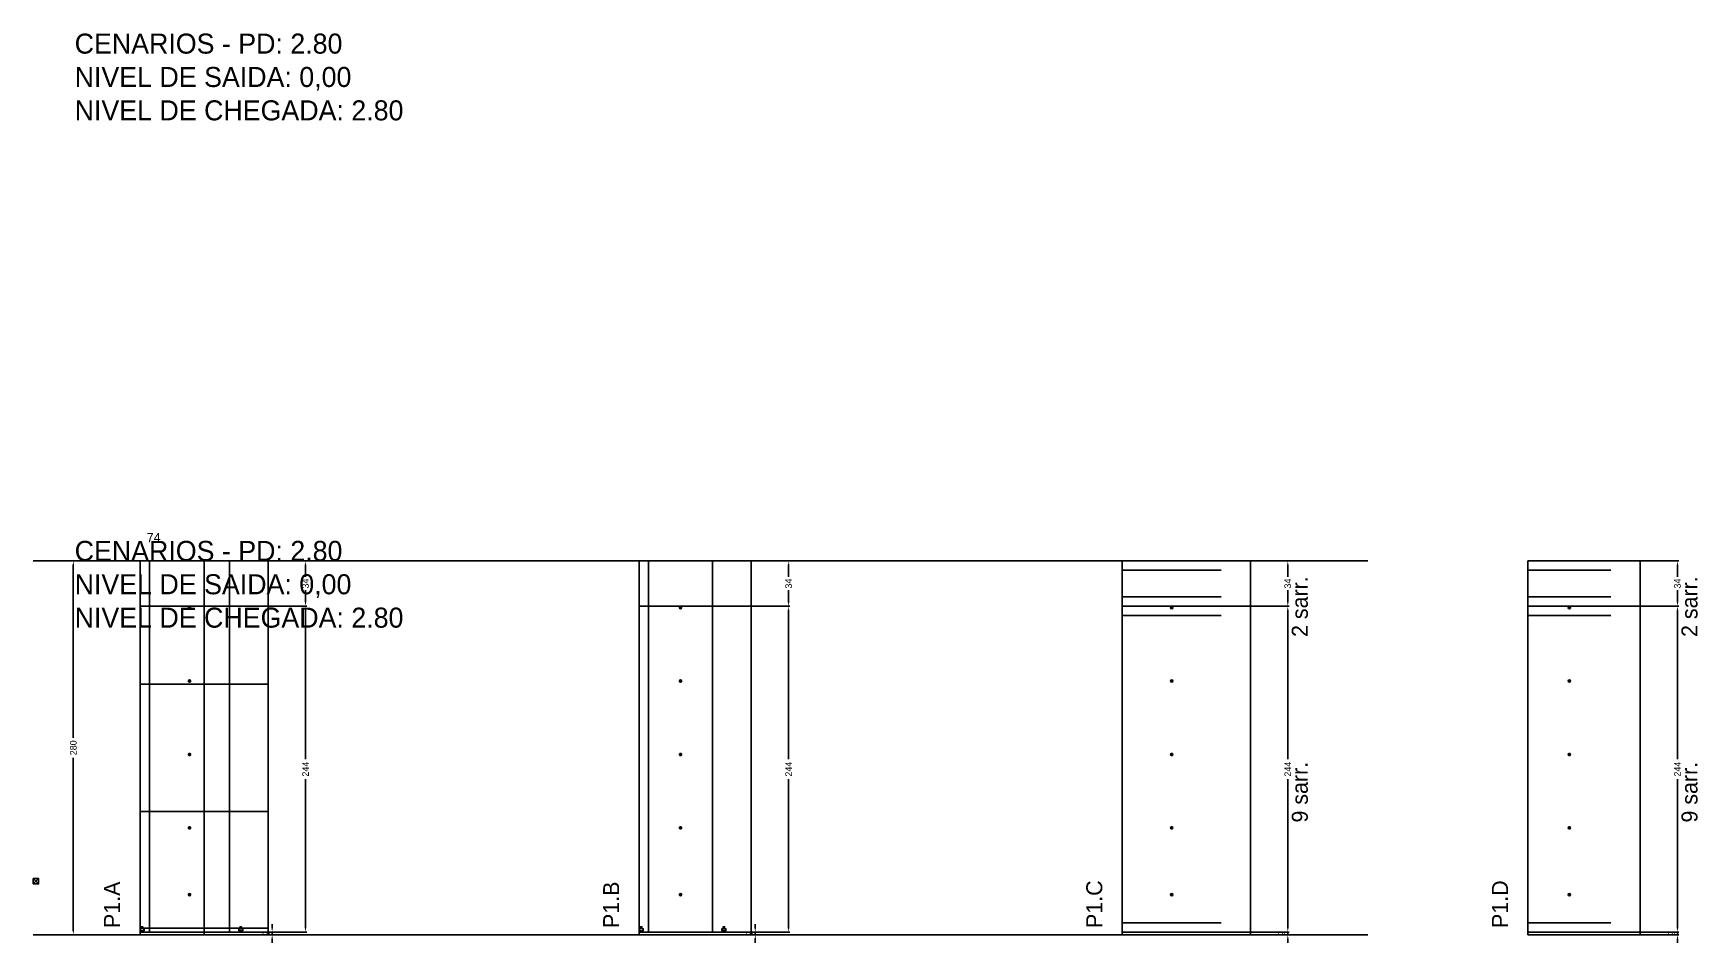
# Model space of a CAD drawing. Header units: centimetres. Extents: x -12000 to 4115, y -10266 to 2668.
# Drawn here: x -7000 to -5753, y -386 to 295 of the extents above; entities that cross this region are included whole.
import ezdxf

# ---------------------------------------------------------------- set-up
doc = ezdxf.new("R2010")
doc.units = ezdxf.units.CM
doc.linetypes.add('DASHED', pattern=[2, -2])
for name, color, linetype in [('COTA', 241, 'Continuous'), ('COTAS FURACAO', 16, 'Continuous'), ('Madeira', 30, 'Continuous'), ('NOMENCLATURA', 7, 'Continuous'), ('Nível', 160, 'Continuous'), ('Painéis', 200, 'Continuous'), ('Perfil Metálico', 150, 'Continuous'), ('SARR_2.2x7', 40, 'Continuous'), ('SARRAFO DE PRESSAO', 200, 'Continuous'), ('texto', 7, 'Continuous')]:
    doc.layers.add(name, color=color, linetype=linetype)
doc.dimstyles.new('PAINEL-NOVA', dxfattribs={"dimtxt": 5, "dimasz": 3, "dimexe": 1, "dimexo": 1, "dimgap": 1, "dimtad": 1, "dimcen": 2.5, "dimazin": 3, "dimtfac": 1, "dimtmove": 0, "dimatfit": 3})

# ---------------------------------------------------------------- blocks, each defined once
blk = doc.blocks.new('_CLOSEDFILLED')
at = {"color": 0, "linetype": 'BYBLOCK'}
blk.add_solid([(-1, 0.16), (0, 0), (-1, -0.16)], dxfattribs=at)
blk = doc.blocks.new('*D1')
for p, q in [((-6951, -100), (-6971, -100)), ((-6970, -232.5), (-6970, -103)), ((-6970, -377), (-6970, -247.5)), ((-6951, -380), (-6971, -380))]:
    blk.add_line(p, q)
at = {"layer": 'Defpoints'}
for p in [(-6950, -100), (-6970, -380), (-6950, -380)]:
    blk.add_point(p, dxfattribs=at)
at = {"layer": 'COTA', "xscale": 3, "yscale": 3}
for p, rotation in [((-6970, -100), 90), ((-6970, -380), 270)]:
    blk.add_blockref('_CLOSEDFILLED', p, dxfattribs=dict(at, rotation=rotation))
at = {"layer": 'COTA', "insert": (-6970, -240), "char_height": 5, "attachment_point": 5, "rotation": 90}
blk.add_mtext('280', dxfattribs=at)
blk = doc.blocks.new('MULDURA')
at = {"layer": 'Paineis'}
for p, q in [((0, 0), (4, 4)), ((4, 0), (0, 4))]:
    blk.add_line(p, q, dxfattribs=at)
blk.add_lwpolyline([(0, 0), (4, 0), (4, 4), (0, 4)], close=True, dxfattribs=at)
blk = doc.blocks.new('*D3')
for p, q in [((-6845, -134), (-6795, -134)), ((-6796, -248.5), (-6796, -137)), ((-6796, -375), (-6796, -263.5)), ((-6845, -378), (-6795, -378))]:
    blk.add_line(p, q)
at = {"layer": 'Defpoints'}
for p in [(-6846, -134), (-6846, -378), (-6796, -378)]:
    blk.add_point(p, dxfattribs=at)
at = {"layer": 'COTA', "xscale": 3, "yscale": 3}
for p, rotation in [((-6796, -134), 90), ((-6796, -378), 270)]:
    blk.add_blockref('_CLOSEDFILLED', p, dxfattribs=dict(at, rotation=rotation))
at = {"layer": 'COTA', "insert": (-6796, -256), "char_height": 5, "attachment_point": 5, "rotation": 90}
blk.add_mtext('244', dxfattribs=at)
blk = doc.blocks.new('*D4')
for p, q in [((-6845, -100), (-6795, -100)), ((-6796, -112), (-6796, -103)), ((-6796, -131), (-6796, -122)), ((-6845, -134), (-6795, -134))]:
    blk.add_line(p, q)
at = {"layer": 'Defpoints'}
for p in [(-6846, -100), (-6846, -134), (-6796, -134)]:
    blk.add_point(p, dxfattribs=at)
at = {"layer": 'COTA', "xscale": 3, "yscale": 3}
for p, rotation in [((-6796, -100), 90), ((-6796, -134), 270)]:
    blk.add_blockref('_CLOSEDFILLED', p, dxfattribs=dict(at, rotation=rotation))
at = {"layer": 'COTA', "insert": (-6796, -117), "char_height": 5, "attachment_point": 5, "rotation": 90}
blk.add_mtext('34', dxfattribs=at)
blk = doc.blocks.new('SLIPTEE')
at = {"layer": 'Paineis'}
blk.add_lwpolyline([(0, 0), (3, 0), (3, 1.5), (2, 1.5), (2, 3), (1, 3), (1, 1.5), (0, 1.5)], close=True, dxfattribs=at)
blk = doc.blocks.new('SLIPTDD')
at = {"layer": 'Paineis'}
blk.add_line((0, 1.5), (3, 1.5), dxfattribs=at)
blk.add_lwpolyline([(0, 0), (3, 0), (3, 1.5), (2, 1.5), (2, 3), (1, 3), (1, 1.5), (0, 1.5)], close=True, dxfattribs=at)
blk = doc.blocks.new('furacao')
at = {"layer": 'COTAS FURACAO'}
for p, q in [((-1.2, 0), (1.2, 0)), ((0, -1.2), (0, 1.2))]:
    blk.add_line(p, q, dxfattribs=at)
blk.add_circle((0, 0), 0.8, dxfattribs=at)
blk = doc.blocks.new('*D6')
for p, q in [((-6483, -134), (-6433, -134)), ((-6434, -248.5), (-6434, -137)), ((-6434, -375), (-6434, -263.5)), ((-6483, -378), (-6433, -378))]:
    blk.add_line(p, q)
at = {"layer": 'Defpoints'}
for p in [(-6484, -134), (-6484, -378), (-6434, -378)]:
    blk.add_point(p, dxfattribs=at)
at = {"layer": 'COTA', "xscale": 3, "yscale": 3}
for p, rotation in [((-6434, -134), 90), ((-6434, -378), 270)]:
    blk.add_blockref('_CLOSEDFILLED', p, dxfattribs=dict(at, rotation=rotation))
at = {"layer": 'COTA', "insert": (-6434, -256), "char_height": 5, "attachment_point": 5, "rotation": 90}
blk.add_mtext('244', dxfattribs=at)
blk = doc.blocks.new('*D7')
for p, q in [((-6483, -100), (-6433, -100)), ((-6434, -112), (-6434, -103)), ((-6434, -131), (-6434, -122)), ((-6483, -134), (-6433, -134))]:
    blk.add_line(p, q)
at = {"layer": 'Defpoints'}
for p in [(-6484, -100), (-6484, -134), (-6434, -134)]:
    blk.add_point(p, dxfattribs=at)
at = {"layer": 'COTA', "xscale": 3, "yscale": 3}
for p, rotation in [((-6434, -100), 90), ((-6434, -134), 270)]:
    blk.add_blockref('_CLOSEDFILLED', p, dxfattribs=dict(at, rotation=rotation))
at = {"layer": 'COTA', "insert": (-6434, -117), "char_height": 5, "attachment_point": 5, "rotation": 90}
blk.add_mtext('34', dxfattribs=at)
blk = doc.blocks.new('*D9')
for p, q in [((-6109, -134), (-6059, -134)), ((-6060, -248.5), (-6060, -137)), ((-6060, -375), (-6060, -263.5)), ((-6109, -378), (-6059, -378))]:
    blk.add_line(p, q)
at = {"layer": 'Defpoints'}
for p in [(-6110, -134), (-6110, -378), (-6060, -378)]:
    blk.add_point(p, dxfattribs=at)
at = {"layer": 'COTA', "xscale": 3, "yscale": 3}
for p, rotation in [((-6060, -134), 90), ((-6060, -378), 270)]:
    blk.add_blockref('_CLOSEDFILLED', p, dxfattribs=dict(at, rotation=rotation))
at = {"layer": 'COTA', "insert": (-6060, -256), "char_height": 5, "attachment_point": 5, "rotation": 90}
blk.add_mtext('244', dxfattribs=at)
blk = doc.blocks.new('*D10')
for p, q in [((-6109, -100), (-6059, -100)), ((-6060, -112), (-6060, -103)), ((-6060, -131), (-6060, -122)), ((-6109, -134), (-6059, -134))]:
    blk.add_line(p, q)
at = {"layer": 'Defpoints'}
for p in [(-6110, -100), (-6110, -134), (-6060, -134)]:
    blk.add_point(p, dxfattribs=at)
at = {"layer": 'COTA', "xscale": 3, "yscale": 3}
for p, rotation in [((-6060, -100), 90), ((-6060, -134), 270)]:
    blk.add_blockref('_CLOSEDFILLED', p, dxfattribs=dict(at, rotation=rotation))
at = {"layer": 'COTA', "insert": (-6060, -117), "char_height": 5, "attachment_point": 5, "rotation": 90}
blk.add_mtext('34', dxfattribs=at)
blk = doc.blocks.new('*D12')
for p, q in [((-5817, -134), (-5767, -134)), ((-5768, -248.5), (-5768, -137)), ((-5768, -375), (-5768, -263.5)), ((-5817, -378), (-5767, -378))]:
    blk.add_line(p, q)
at = {"layer": 'Defpoints'}
for p in [(-5818, -134), (-5818, -378), (-5768, -378)]:
    blk.add_point(p, dxfattribs=at)
at = {"layer": 'COTA', "xscale": 3, "yscale": 3}
for p, rotation in [((-5768, -134), 90), ((-5768, -378), 270)]:
    blk.add_blockref('_CLOSEDFILLED', p, dxfattribs=dict(at, rotation=rotation))
at = {"layer": 'COTA', "insert": (-5768, -256), "char_height": 5, "attachment_point": 5, "rotation": 90}
blk.add_mtext('244', dxfattribs=at)
blk = doc.blocks.new('*D13')
for p, q in [((-5817, -100), (-5767, -100)), ((-5768, -112), (-5768, -103)), ((-5768, -131), (-5768, -122)), ((-5817, -134), (-5767, -134))]:
    blk.add_line(p, q)
at = {"layer": 'Defpoints'}
for p in [(-5818, -100), (-5818, -134), (-5768, -134)]:
    blk.add_point(p, dxfattribs=at)
at = {"layer": 'COTA', "xscale": 3, "yscale": 3}
for p, rotation in [((-5768, -100), 90), ((-5768, -134), 270)]:
    blk.add_blockref('_CLOSEDFILLED', p, dxfattribs=dict(at, rotation=rotation))
at = {"layer": 'COTA', "insert": (-5768, -117), "char_height": 5, "attachment_point": 5, "rotation": 90}
blk.add_mtext('34', dxfattribs=at)

msp = doc.modelspace()

# ---------------------------------------------------------------- linework, layer by layer
at = {"layer": 'Madeira'}
for points in [[(-6920, -192.4), (-6824, -192.4)], [(-6920, -287.6), (-6824, -287.6)]]:
    msp.add_lwpolyline(points, dxfattribs=at)
at = {"layer": 'Nível', "linetype": 'DASHED'}
for points in [[(-7000, -100), (-6000, -100)], [(-7000, -380), (-6000, -380)]]:
    msp.add_lwpolyline(points, dxfattribs=at)
at = {"layer": 'Painéis'}
for points in [[(-6920, -134), (-6824, -134), (-6824, -100), (-6920, -100)], [(-6920, -380), (-6824, -380), (-6824, -100), (-6920, -100)], [(-6546, -134), (-6462, -134), (-6462, -100), (-6546, -100)], [(-6184, -134), (-6088, -134), (-6088, -100), (-6184, -100)], [(-5880, -134), (-5796, -134), (-5796, -100), (-5880, -100)], [(-6920, -378), (-6824, -378), (-6824, -134), (-6920, -134)], [(-6546, -378), (-6462, -378), (-6462, -134), (-6546, -134)], [(-6184, -378), (-6088, -378), (-6088, -134), (-6184, -134)], [(-5880, -378), (-5796, -378), (-5796, -134), (-5880, -134)], [(-6920, -380), (-6824, -380), (-6824, -378), (-6920, -378)], [(-6546, -380), (-6462, -380), (-6462, -378), (-6546, -378)], [(-6184, -380), (-6088, -380), (-6088, -378), (-6184, -378)], [(-5880, -380), (-5796, -380), (-5796, -378), (-5880, -378)]]:
    msp.add_lwpolyline(points, close=True, dxfattribs=at)
at = {"layer": 'Perfil Metálico'}
msp.add_line((-6872, -380), (-6872, -100), dxfattribs=at)
at = {"layer": 'SARR_2.2x7'}
for points in [[(-6913, -134), (-6913, -100)], [(-6853, -134), (-6853, -100)], [(-6539, -134), (-6539, -100)], [(-6491, -134), (-6491, -100)], [(-6184, -107), (-6110, -107)], [(-5880, -107), (-5818, -107)], [(-6184, -127), (-6110, -127)], [(-5880, -127), (-5818, -127)], [(-6184, -141), (-6110, -141)], [(-5880, -141), (-5818, -141)], [(-6184, -371), (-6110, -371)], [(-5880, -371), (-5818, -371)]]:
    msp.add_lwpolyline(points, dxfattribs=at)
at = {"layer": 'SARR_2.2x7', "linetype": 'DASHED'}
for points in [[(-6913, -378), (-6913, -134)], [(-6853, -378), (-6853, -134)], [(-6539, -378), (-6539, -134)], [(-6491, -378), (-6491, -134)]]:
    msp.add_lwpolyline(points, dxfattribs=at)
at = {"layer": 'SARRAFO DE PRESSAO'}
msp.add_lwpolyline([(-6920, -380), (-6824, -380), (-6824, -375), (-6920, -375)], close=True, dxfattribs=at)

# ---------------------------------------------------------------- block references
at = {"layer": 'COTA'}
for name, p in [('furacao', (-6883, -135)), ('furacao', (-6515, -135)), ('furacao', (-6147, -135)), ('furacao', (-5849, -135)), ('furacao', (-6883, -190)), ('furacao', (-6515, -190)), ('furacao', (-6147, -190)), ('furacao', (-5849, -190)), ('furacao', (-6883, -245)), ('furacao', (-6515, -245)), ('furacao', (-6147, -245)), ('furacao', (-5849, -245)), ('furacao', (-6883, -300)), ('furacao', (-6515, -300)), ('furacao', (-6147, -300)), ('furacao', (-5849, -300)), ('MULDURA', (-7000, -342)), ('furacao', (-6883, -350)), ('furacao', (-6515, -350)), ('furacao', (-6147, -350)), ('furacao', (-5849, -350)), ('SLIPTEE', (-6920, -377)), ('SLIPTDD', (-6846, -377)), ('SLIPTEE', (-6546, -377)), ('SLIPTDD', (-6484, -377))]:
    msp.add_blockref(name, p, dxfattribs=at)

# ---------------------------------------------------------------- texts
at = {"layer": 'NOMENCLATURA'}
for s, p in [('CENARIOS - PD: 2.80', (-6969, 280)), ('NIVEL DE SAIDA: 0,00', (-6969, 255)), ('NIVEL DE CHEGADA: 2.80', (-6969, 230)), ('CENARIOS - PD: 2.80', (-6969, -100)), ('NIVEL DE SAIDA: 0,00', (-6969, -125)), ('NIVEL DE CHEGADA: 2.80', (-6969, -150))]:
    msp.add_text(s, height=15, dxfattribs=at).set_placement(p)
for s, p in [('2 sarr.', (-6045, -157)), ('2 sarr.', (-5753, -157)), ('9 sarr.', (-6045, -296)), ('9 sarr.', (-5753, -296)), ('P1.A', (-6935, -375)), ('P1.B', (-6561, -375)), ('P1.C', (-6199, -375)), ('P1.D', (-5895, -375))]:
    msp.add_text(s, height=12, rotation=90, dxfattribs=at).set_placement(p)
at = {"layer": 'texto'}
msp.add_text('74', height=7, dxfattribs=at).set_placement((-6915, -86))

# ---------------------------------------------------------------- dimensions: what is measured, and where the dimension line sits
at = {"layer": 'COTA'}
for base, p1, p2, picture, middle in [((-6970, -380), (-6950, -380), (-6950, -100), '*D1', (-6970, -240)), ((-6796, -134), (-6846, -134), (-6846, -100), '*D4', (-6796, -117)), ((-6434, -134), (-6484, -134), (-6484, -100), '*D7', (-6434, -117)), ((-6060, -134), (-6110, -134), (-6110, -100), '*D10', (-6060, -117)), ((-5768, -134), (-5818, -134), (-5818, -100), '*D13', (-5768, -117)), ((-6796, -378), (-6846, -378), (-6846, -134), '*D3', (-6796, -256)), ((-6434, -378), (-6484, -378), (-6484, -134), '*D6', (-6434, -256)), ((-6060, -378), (-6110, -378), (-6110, -134), '*D9', (-6060, -256)), ((-5768, -378), (-5818, -378), (-5818, -134), '*D12', (-5768, -256))]:
    dim = msp.add_linear_dim(base=base, p1=p1, p2=p2, angle=90, dimstyle='PAINEL-NOVA', dxfattribs=at)
    dim.commit()
    dim.dimension.update_dxf_attribs({"geometry": picture, "text_midpoint": middle})
for base, p1, p2 in [((-6821, -380), (-6846, -380), (-6846, -378)), ((-6459, -380), (-6484, -380), (-6484, -378)), ((-6060, -380), (-6110, -380), (-6110, -378)), ((-5768, -380), (-5818, -380), (-5818, -378))]:
    msp.add_linear_dim(base=base, p1=p1, p2=p2, angle=90, dimstyle='PAINEL-NOVA', dxfattribs=at).render()

doc.saveas('drawing.dxf')
